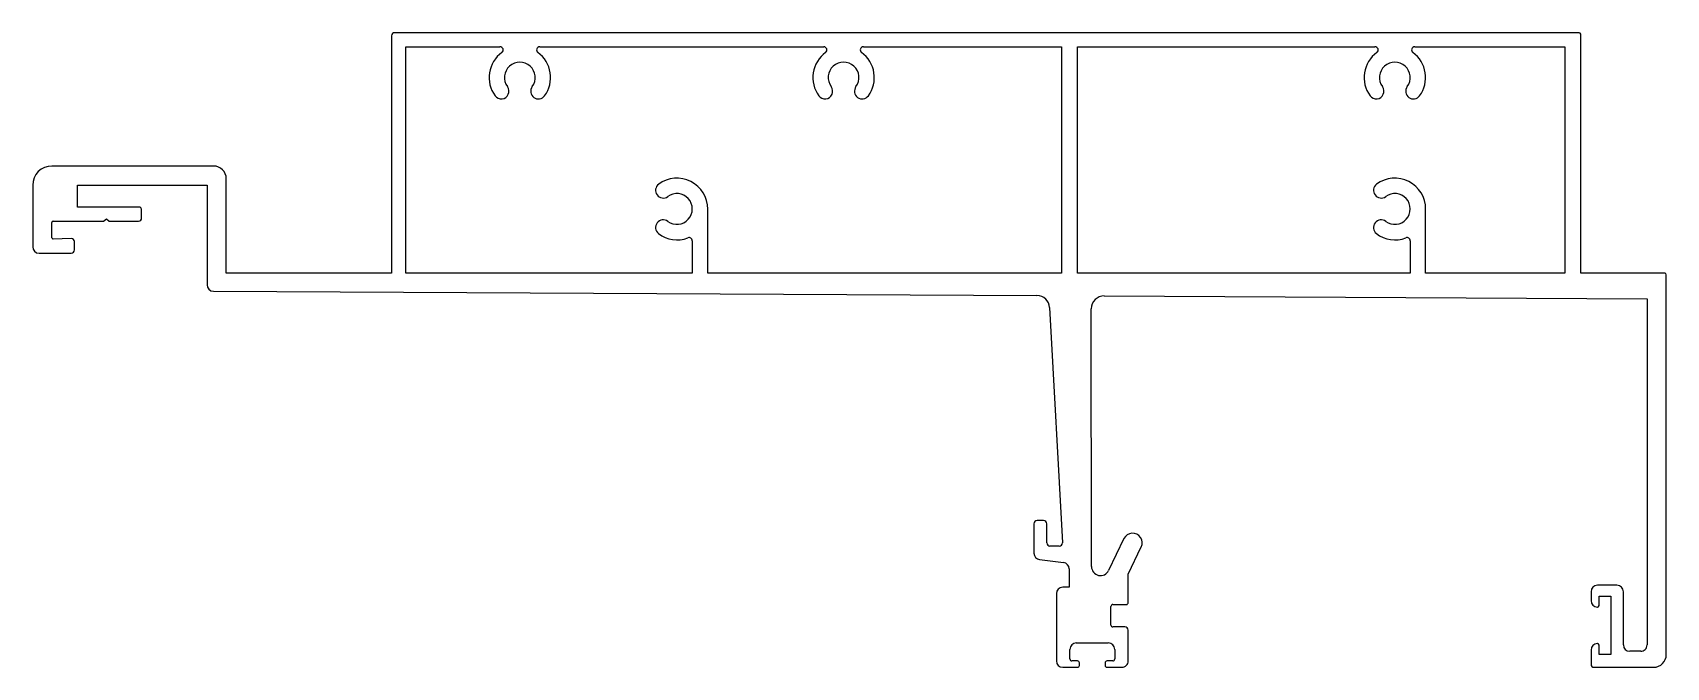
# Model space of a CAD drawing. Extents: x 2920 to 3175, y 553 to 652.
import ezdxf

# ---------------------------------------------------------------- set-up
doc = ezdxf.new("R2010")
doc.units = 0
doc.layers.get('0').update_dxf_attribs({"linetype": 'CONTINUOUS'})

msp = doc.modelspace()

# ---------------------------------------------------------------- linework, layer by layer
for p, q in [((2975.72, 651.01), (2975.72, 614.01)), ((3160.97, 651.51), (2976.22, 651.51)), ((3161.22, 614.01), (3161.22, 651.26)), ((2977.92, 649.31), (2992.62, 649.31)), ((2977.92, 614.01), (2977.92, 649.31)), ((2998.82, 649.31), (3043.12, 649.31)), ((3049.32, 649.31), (3080.22, 649.31)), ((3080.22, 649.31), (3080.22, 614.01)), ((3082.72, 649.31), (3129.12, 649.31)), ((3082.72, 614.01), (3082.72, 649.31)), ((3135.32, 649.31), (3158.72, 649.31)), ((3158.72, 649.31), (3158.72, 614.01)), ((2947.92, 630.71), (2922.72, 630.71)), ((2919.72, 627.71), (2919.72, 618.12)), ((2926.72, 624.31), (2926.72, 627.71)), ((2926.72, 627.71), (2946.92, 627.71)), ((2946.92, 627.71), (2946.92, 612.18)), ((2949.92, 614.01), (2949.92, 628.71)), ((2922.72, 619.52), (2922.72, 621.91)), ((2922.92, 622.11), (2930.79, 622.11)), ((2936.22, 624.31), (2926.72, 624.31)), ((2930.79, 622.11), (2931.22, 622.47)), ((2931.22, 622.47), (2931.65, 622.11)), ((2931.65, 622.11), (2936.22, 622.11)), ((2936.72, 622.61), (2936.72, 623.81)), ((3025.02, 614.01), (3025.02, 624)), ((3137.02, 614.01), (3137.02, 624)), ((2925.72, 619.41), (2922.93, 619.32)), ((2919.72, 618.12), (2919.72, 618.11)), ((2920.72, 617.11), (2925.72, 617.11)), ((2926.22, 617.61), (2926.22, 618.91)), ((3022.62, 619.04), (3022.62, 614.01)), ((3134.62, 619.04), (3134.62, 614.01)), ((2975.72, 614.01), (2949.92, 614.01)), ((3022.62, 614.01), (2977.92, 614.01)), ((3080.22, 614.01), (3025.02, 614.01)), ((3134.62, 614.01), (3082.72, 614.01)), ((3158.72, 614.01), (3137.02, 614.01)), ((3174.32, 614.01), (3161.22, 614.01)), ((3174.57, 554.51), (3174.57, 613.76)), ((2947.91, 611.18), (3076.38, 610.51)), ((3086.88, 610.45), (3171.57, 610.01)), ((3171.57, 610.01), (3171.57, 556.01)), ((3078.37, 608.62), (3080.37, 571.95)), ((3084.91, 568.23), (3084.87, 608.45)), ((3075.92, 574.91), (3075.92, 570.32)), ((3077.42, 575.41), (3076.42, 575.41)), ((3077.92, 571.91), (3077.92, 574.91)), ((3079.87, 571.41), (3078.42, 571.41)), ((3089.96, 572.59), (3087.57, 567.62)), ((3090.62, 567.05), (3092.67, 571.28)), ((3076.79, 569.33), (3080.54, 568.86)), ((3081.42, 567.86), (3081.42, 565.01)), ((3090.62, 562.61), (3090.62, 567.05)), ((3079.42, 564.01), (3079.42, 553.51)), ((3081.42, 565.01), (3080.42, 565.01)), ((3162.82, 564.31), (3162.82, 562.91)), ((3166.87, 565.31), (3163.82, 565.31)), ((3164.07, 562.16), (3164.07, 563.61)), ((3164.07, 563.61), (3165.92, 563.61)), ((3165.92, 563.61), (3165.92, 554.51)), ((3167.87, 556.01), (3167.87, 564.31)), ((3087.92, 559.11), (3087.92, 562.01)), ((3088.22, 562.31), (3090.32, 562.31)), ((3090.12, 558.81), (3088.22, 558.81)), ((3090.62, 553.51), (3090.62, 558.31)), ((3082.52, 556.31), (3087.52, 556.31)), ((3164.07, 554.51), (3164.07, 555.96)), ((3081.52, 553.81), (3081.52, 555.31)), ((3082.72, 553.51), (3081.82, 553.51)), ((3083.02, 552.81), (3083.02, 553.21)), ((3087.02, 553.21), (3087.02, 552.81)), ((3088.22, 553.51), (3087.32, 553.51)), ((3088.52, 555.31), (3088.52, 553.81)), ((3162.82, 555.21), (3162.82, 553.01)), ((3165.92, 554.51), (3164.07, 554.51)), ((3170.57, 555.01), (3168.87, 555.01)), ((3080.42, 552.51), (3082.72, 552.51)), ((3087.32, 552.51), (3089.62, 552.51)), ((3163.32, 552.51), (3172.57, 552.51))]:
    msp.add_line(p, q)
for centre, radius, start, end in [((2976.22, 651.01), 0.5, 90, 180), ((3160.97, 651.26), 0.25, 0, 90), ((2995.72, 644.51), 4.8, 125.7748, 216.3361), ((2992.62, 648.81), 0.5, 305.7748, 90), ((2998.82, 648.81), 0.5, 90, 234.2252), ((2995.72, 644.51), 4.8, 323.6639, 54.2252), ((3046.22, 644.51), 4.8, 125.7748, 216.3361), ((3043.12, 648.81), 0.5, 305.7748, 90), ((3049.32, 648.81), 0.5, 90, 234.2252), ((3046.22, 644.51), 4.8, 323.6639, 54.2252), ((3132.22, 644.51), 4.8, 125.7748, 216.3361), ((3129.12, 648.81), 0.5, 305.7748, 90), ((3135.32, 648.81), 0.5, 90, 234.2252), ((3132.22, 644.51), 4.8, 323.6639, 54.2252), ((2995.72, 644.51), 2.4, 323.6639, 216.3361), ((3046.22, 644.51), 2.4, 323.6639, 216.3361), ((3132.22, 644.51), 2.4, 323.6639, 216.3361), ((2992.82, 642.38), 1.2, 216.3361, 36.3361), ((2998.62, 642.38), 1.2, 143.6639, 323.6639), ((3043.32, 642.38), 1.2, 216.3361, 36.3361), ((3049.12, 642.38), 1.2, 143.6639, 323.6639), ((3129.32, 642.38), 1.2, 216.3361, 36.3361), ((3135.12, 642.38), 1.2, 143.6639, 323.6639), ((2922.72, 627.71), 3, 90, 180), ((2947.92, 628.71), 2, 0, 90), ((3018.09, 626.91), 1.2, 126.3361, 306.3361), ((3020.22, 624.01), 4.8, 359.8723, 126.3361), ((3130.09, 626.91), 1.2, 126.3361, 306.3361), ((3132.22, 624.01), 4.8, 359.8723, 126.3361), ((3020.22, 624.01), 2.4, 233.6639, 126.3361), ((3132.22, 624.01), 2.4, 233.6639, 126.3361), ((2922.92, 621.91), 0.2, 90, 180), ((2936.22, 623.81), 0.5, 0, 89.4), ((2936.22, 622.61), 0.5, 270, 360), ((3018.09, 621.11), 1.2, 53.6639, 231.5285), ((3130.09, 621.11), 1.2, 53.6639, 231.5285), ((2922.92, 619.52), 0.2, 180, 271.9092), ((2925.72, 618.91), 0.5, 0, 90), ((3020.23, 623.91), 4.73, 232.3253, 291.1803), ((3022.12, 619.04), 0.5, 0, 111.1803), ((3132.23, 623.91), 4.73, 232.3253, 291.1803), ((3134.12, 619.04), 0.5, 0, 111.1803), ((2920.72, 618.11), 1, 180, 270), ((2925.72, 617.61), 0.5, 270, 360), ((2947.92, 612.18), 1, 180.0001, 269.7), ((3174.32, 613.76), 0.25, 0, 90), ((3076.37, 608.51), 2, 3.1227, 89.7), ((3086.87, 608.45), 2, 89.7, 180.0541), ((3076.42, 574.91), 0.5, 90, 180), ((3077.42, 574.91), 0.5, 0, 90), ((3091.31, 571.93), 1.5, 334.21, 154.21), ((3078.42, 571.91), 0.5, 180, 270.0549), ((3079.87, 571.91), 0.5, 270.0549, 4.2422), ((3076.92, 570.32), 1, 180, 262.7829), ((3080.42, 567.86), 1, 0, 82.7829), ((3086.3, 568.22), 1.4, 179.4893, 334.7207), ((3080.42, 564.01), 1, 90, 180), ((3163.82, 564.31), 1, 90, 180), ((3166.87, 564.31), 1, 0, 90), ((3088.22, 562.01), 0.3, 90, 180), ((3090.32, 562.61), 0.3, 270, 0), ((3163.82, 562.91), 1, 180, 270), ((3163.82, 562.16), 0.25, 270, 360), ((3088.22, 559.11), 0.3, 180, 270), ((3090.12, 558.31), 0.5, 0.0005, 90), ((3082.52, 555.31), 1, 90, 180), ((3087.52, 555.31), 1, 0, 90), ((3163.82, 555.21), 1, 90, 180), ((3163.82, 555.96), 0.25, 0, 90), ((3168.87, 556.01), 1, 180, 270), ((3170.57, 556.01), 1, 270, 0.0062), ((3080.42, 553.51), 1, 180, 270), ((3081.82, 553.81), 0.3, 180, 270), ((3082.72, 553.21), 0.3, 0, 90), ((3087.32, 553.21), 0.3, 90, 180), ((3088.22, 553.81), 0.3, 270, 0), ((3089.62, 553.51), 1, 270, 0.0005), ((3172.57, 554.51), 2, 270, 0), ((3082.72, 552.81), 0.3, 270, 0), ((3087.32, 552.81), 0.3, 180, 270), ((3163.32, 553.01), 0.5, 180, 270)]:
    msp.add_arc(centre, radius, start, end)

doc.saveas('drawing.dxf')
